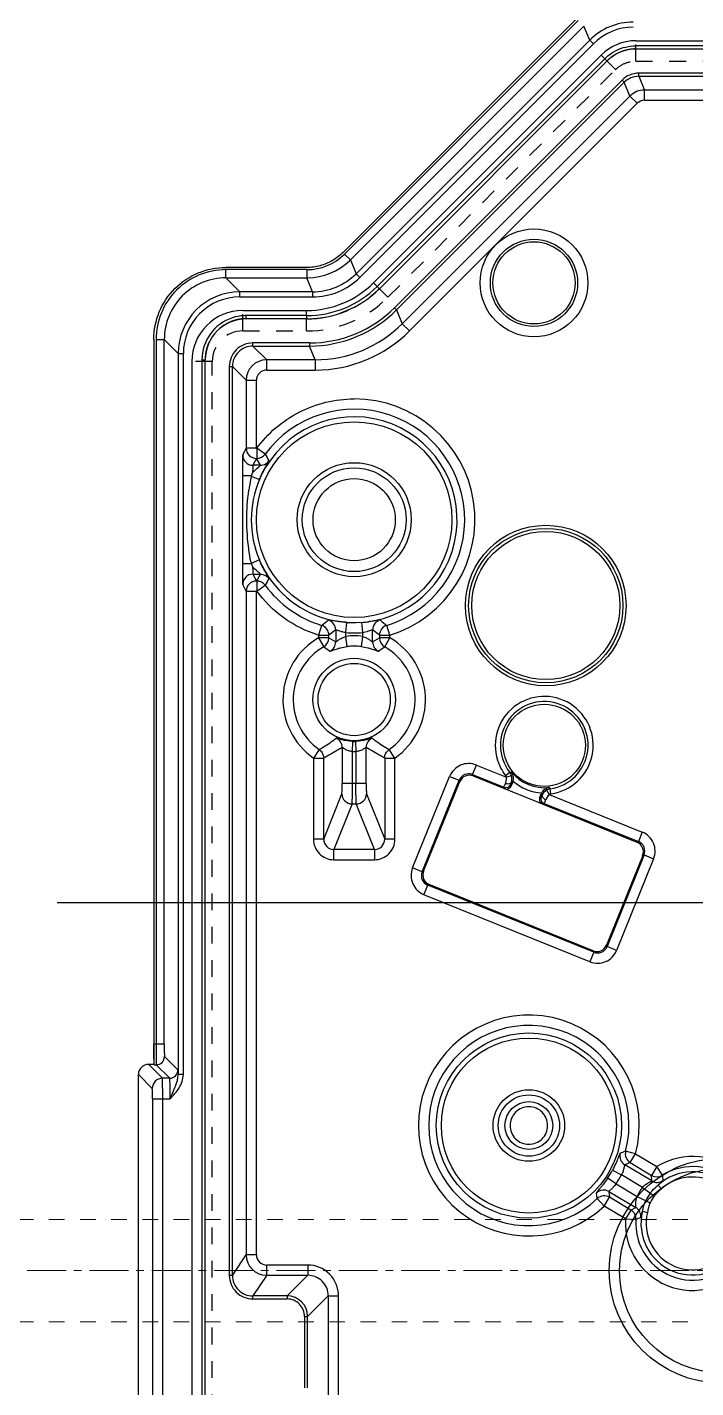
# Model space of a CAD drawing. Header units: millimetres. Extents: x -1265 to 1982, y -12197 to 1934.
# Drawn here: x -186.8 to -121.4, y -1053.9 to -920.8 of the extents above; entities that cross this region are included whole.
import ezdxf

# ---------------------------------------------------------------- set-up
doc = ezdxf.new("R2010")
doc.units = ezdxf.units.MM
doc.header["$LTSCALE"] = 16.335
doc.linetypes.add('CENTER', pattern=[0.6, 0.375, -0.075, 0.075, -0.075])
doc.linetypes.add('HIDDEN', pattern=[0.2, 0.1, -0.1])
doc.layers.get('0').update_dxf_attribs({"linetype": 'CONTINUOUS'})
doc.layers.add('cool', color=153, linetype='HIDDEN', lineweight=9)
doc.layers.add('DEFAULT_2', color=8, linetype='HIDDEN')

# ---------------------------------------------------------------- blocks, each defined once
blk = doc.blocks.new('06')
at = {"layer": 'cool', "ltscale": 0.932966}
for p, q in [((-3287.69, 1844.03), (-2736.35, 1844.03)), ((-3287.69, 1834.03), (-2736.35, 1834.03))]:
    blk.add_line(p, q, dxfattribs=at)
at = {"layer": 'cool', "color": 1, "linetype": 'CENTER', "ltscale": 0.621977}
blk.add_line((-3302.02, 1839.03), (-2722.02, 1839.03), dxfattribs=at)

msp = doc.modelspace()

# ---------------------------------------------------------------- linework, layer by layer
at = {"color": 7, "linetype": 'Continuous'}
for p, q in [((-132.449, -919.418), (-155.888, -942.856)), ((-155.74, -943.012), (-132.89, -920.162)), ((-155.171, -943.58), (-132.322, -920.731)), ((-131.757, -922.094), (-132.322, -920.731)), ((-131.757, -922.094), (-154.606, -944.944)), ((-131.757, -922.094), (-131.402, -922.45)), ((-131.402, -922.45), (-154.251, -945.299)), ((-127.238, -922.154), (51.227, -922.154)), ((51.227, -922.654), (-127.238, -922.654)), ((-108.291, -922.971), (-127.231, -922.971)), ((-130.647, -923.566), (-152.908, -945.827)), ((-152.554, -946.18), (-130.293, -923.919)), ((-130.074, -924.149), (-152.334, -946.409)), ((-130.293, -923.919), (-130.112, -924.101)), ((-150.857, -948.268), (-128.596, -926.007)), ((-128.596, -926.007), (-128.383, -926.22)), ((-126.962, -925.632), (-126.962, -925.33)), ((-117.323, -925.33), (-126.962, -925.33)), ((-126.962, -925.632), (-126.406, -926.974)), ((-126.962, -925.632), (-117.323, -925.632)), ((-150.644, -948.481), (-128.383, -926.22)), ((-127.827, -927.563), (-128.383, -926.22)), ((-126.406, -927.979), (-126.406, -926.974)), ((-114.092, -926.974), (-126.406, -926.974)), ((-127.827, -927.563), (-150.088, -949.824)), ((-127.116, -928.273), (-149.377, -950.534)), ((-127.827, -927.563), (-127.116, -928.273)), ((-126.406, -927.979), (-114.094, -927.979)), ((-155.171, -943.58), (-155.74, -943.012)), ((-159.44, -944.328), (-167.361, -944.328)), ((-167.346, -945.346), (-167.346, -944.542)), ((-159.434, -944.542), (-167.346, -944.542)), ((-159.434, -944.542), (-159.434, -945.346)), ((-155.171, -943.58), (-154.606, -944.944)), ((-167.346, -945.346), (-165.982, -946.71)), ((-167.346, -945.346), (-159.434, -945.346)), ((-158.87, -946.71), (-159.434, -945.346)), ((-154.251, -945.299), (-154.606, -944.944)), ((-165.982, -947.212), (-165.982, -946.71)), ((-158.87, -946.71), (-165.982, -946.71)), ((-165.982, -947.212), (-158.87, -947.212)), ((-158.87, -946.71), (-158.87, -947.212)), ((-152.341, -946.393), (-152.554, -946.18)), ((-165.686, -948.535), (-159.446, -948.535)), ((-150.644, -948.481), (-150.857, -948.268)), ((-150.644, -948.481), (-150.088, -949.824)), ((-159.446, -949.035), (-165.365, -949.035)), ((-159.44, -949.353), (-165.349, -949.353)), ((-159.446, -949.035), (-159.446, -949.292)), ((-149.377, -950.534), (-150.088, -949.824)), ((-174.394, -951.36), (-174.394, -1022.265)), ((-174.179, -951.375), (-173.375, -951.375)), ((-174.179, -951.376), (-174.179, -1020.29)), ((-173.375, -1020.29), (-173.375, -951.375)), ((-172.012, -952.739), (-173.375, -951.375)), ((-164.699, -952.013), (-164.699, -951.711)), ((-159.17, -951.711), (-164.699, -951.711)), ((-164.699, -952.013), (-163.356, -953.355)), ((-164.699, -952.013), (-159.17, -952.013)), ((-159.17, -951.711), (-159.17, -952.013)), ((-158.614, -953.355), (-159.17, -952.013)), ((-172.012, -952.739), (-172.012, -1023.265)), ((-172.012, -952.739), (-171.509, -952.739)), ((-171.509, -1023.265), (-171.509, -952.739)), ((-170.686, -953.535), (-170.686, -1242.399)), ((-169.686, -953.356), (-169.686, -1061.99)), ((-169.686, -953.356), (-169.385, -953.356)), ((-169.385, -1062.001), (-169.385, -953.364)), ((-167.01, -954.023), (-167.01, -1042.897)), ((-167.01, -954.023), (-166.708, -954.023)), ((-166.708, -1042.898), (-166.708, -954.023)), ((-165.366, -955.365), (-166.708, -954.023)), ((-163.356, -954.36), (-163.356, -953.355)), ((-158.614, -953.355), (-163.356, -953.355)), ((-158.614, -953.355), (-158.614, -954.36)), ((-165.366, -955.365), (-165.366, -961.997)), ((-165.366, -955.365), (-164.361, -955.365)), ((-164.361, -962.05), (-164.361, -955.365)), ((-163.356, -954.36), (-158.614, -954.36)), ((-165.702, -962.67), (-165.366, -961.997)), ((-164.361, -961.997), (-165.366, -961.997)), ((-164.312, -961.997), (-164.312, -963.002)), ((-163.503, -962.592), (-164.312, -961.997)), ((-164.337, -963.002), (-164.697, -963.674)), ((-163.966, -963.674), (-164.337, -963.002)), ((-165.736, -964.679), (-165.736, -973.317)), ((-165.736, -964.679), (-164.858, -964.679)), ((-163.966, -963.674), (-164.697, -963.674)), ((-164.867, -964.732), (-164.067, -965.071)), ((-164.858, -973.317), (-165.736, -973.317)), ((-164.067, -972.925), (-164.867, -973.264)), ((-165.366, -975.998), (-165.702, -975.325)), ((-164.697, -974.321), (-164.337, -974.994)), ((-164.697, -974.321), (-163.966, -974.321)), ((-164.337, -974.994), (-163.966, -974.321)), ((-164.312, -974.994), (-164.312, -975.998)), ((-165.366, -975.998), (-165.366, -1040.884)), ((-165.366, -975.998), (-164.361, -975.998)), ((-164.361, -1040.884), (-164.361, -975.945)), ((-164.312, -975.998), (-163.503, -975.403)), ((-157.983, -979.327), (-158.279, -980.286)), ((-155.598, -980.042), (-155.525, -979.039)), ((-154.068, -979.039), (-153.995, -980.042)), ((-151.313, -980.286), (-151.609, -979.327)), ((-158.279, -980.286), (-158.279, -980.548)), ((-158.279, -980.286), (-157.275, -980.286)), ((-158.279, -980.548), (-157.777, -981.418)), ((-157.275, -980.548), (-158.279, -980.548)), ((-156.602, -979.778), (-157.275, -980.286)), ((-157.275, -980.548), (-157.275, -980.286)), ((-157.275, -980.548), (-156.602, -980.95)), ((-156.602, -979.778), (-156.602, -980.95)), ((-155.598, -980.408), (-155.598, -980.042)), ((-155.469, -981.404), (-155.598, -980.408)), ((-153.995, -980.408), (-154.124, -981.404)), ((-153.995, -980.042), (-153.995, -980.408)), ((-152.99, -980.95), (-152.99, -979.778)), ((-152.318, -980.286), (-152.99, -979.778)), ((-152.99, -980.95), (-152.318, -980.548)), ((-152.318, -980.286), (-152.318, -980.548)), ((-152.318, -980.286), (-151.313, -980.286)), ((-151.313, -980.548), (-152.318, -980.548)), ((-151.815, -981.418), (-151.313, -980.548)), ((-151.313, -980.548), (-151.313, -980.286)), ((-155.971, -991.267), (-155.971, -994.793)), ((-154.967, -991.678), (-154.933, -990.674)), ((-154.659, -990.674), (-154.626, -991.678)), ((-153.622, -994.793), (-153.622, -991.267)), ((-158.207, -991.479), (-158.782, -992.303)), ((-158.782, -992.303), (-158.782, -1000.24)), ((-158.782, -992.303), (-157.777, -992.303)), ((-157.777, -1000.24), (-157.777, -992.302)), ((-154.967, -994.793), (-154.967, -991.678)), ((-154.626, -991.678), (-154.626, -994.793)), ((-151.815, -992.303), (-151.815, -1000.24)), ((-151.815, -992.303), (-150.811, -992.303)), ((-150.811, -992.303), (-151.385, -991.479)), ((-150.811, -1000.24), (-150.811, -992.303)), ((-143.221, -993.921), (-142.844, -992.99)), ((-143.221, -993.921), (-143.162, -994.059)), ((-143.221, -993.921), (-140.144, -995.164)), ((-142.844, -992.99), (-139.882, -994.187)), ((-139.574, -993.704), (-139.97, -994.014)), ((-139.524, -993.692), (-139.575, -993.704)), ((-153.622, -994.793), (-155.971, -994.793)), ((-149.078, -1003.057), (-145.459, -994.1)), ((-148.147, -1003.434), (-144.528, -994.476)), ((-148.009, -1003.375), (-144.469, -994.614)), ((-145.459, -994.1), (-144.528, -994.476)), ((-144.528, -994.476), (-144.469, -994.614)), ((-143.162, -994.059), (-127.133, -1000.535)), ((-139.399, -994.049), (-139.882, -994.187)), ((-139.292, -994.679), (-139.432, -995.025)), ((-139.429, -994.699), (-139.292, -994.679)), ((-135.672, -995.216), (-135.699, -995.173)), ((-135.616, -995.303), (-135.672, -995.216)), ((-135.547, -995.801), (-135.616, -995.303)), ((-157.777, -1000.24), (-156.003, -995.795)), ((-153.589, -995.795), (-151.815, -1000.24)), ((-136.636, -996.154), (-136.497, -995.809)), ((-136.497, -995.809), (-136.412, -995.919)), ((-135.982, -995.43), (-135.73, -995.864)), ((-135.73, -995.864), (-126.619, -999.545)), ((-154.999, -996.796), (-156.777, -1001.25)), ((-154.999, -996.796), (-154.594, -996.796)), ((-152.816, -1001.25), (-154.594, -996.796)), ((-136.22, -996.749), (-126.995, -1000.476)), ((-157.777, -1000.24), (-158.782, -1000.24)), ((-150.811, -1000.24), (-151.815, -1000.24)), ((-126.995, -1000.476), (-127.133, -1000.535)), ((-126.618, -999.545), (-126.995, -1000.476)), ((-156.777, -1002.251), (-156.777, -1001.25)), ((-152.816, -1001.25), (-156.777, -1001.25)), ((-152.816, -1001.25), (-152.816, -1002.251)), ((-126.578, -1001.843), (-130.118, -1010.603)), ((-126.44, -1001.784), (-130.059, -1010.742)), ((-126.44, -1001.784), (-126.578, -1001.843)), ((-126.44, -1001.784), (-125.508, -1002.16)), ((-156.777, -1002.251), (-152.816, -1002.251)), ((-148.147, -1003.434), (-149.078, -1003.057)), ((-125.508, -1002.16), (-129.127, -1011.118)), ((-148.147, -1003.434), (-148.009, -1003.375)), ((-147.968, -1005.672), (-147.592, -1004.741)), ((-131.743, -1012.228), (-147.968, -1005.672)), ((-147.592, -1004.741), (-147.454, -1004.682)), ((-131.366, -1011.297), (-147.592, -1004.741)), ((-131.425, -1011.158), (-147.454, -1004.682)), ((-131.366, -1011.297), (-131.425, -1011.158)), ((-130.059, -1010.742), (-130.118, -1010.603)), ((-129.128, -1011.118), (-130.059, -1010.742)), ((-131.366, -1011.297), (-131.743, -1012.228)), ((-173.375, -1020.29), (-174.394, -1020.29)), ((-173.354, -1021.496), (-172.037, -1022.813)), ((-174.896, -1022.265), (-173.545, -1023.617)), ((-174.394, -1022.265), (-174.896, -1022.265)), ((-174.394, -1022.265), (-174.342, -1022.3)), ((-174.342, -1022.3), (-174.158, -1022.3)), ((-172.841, -1023.617), (-174.158, -1022.3)), ((-175.901, -1077.54), (-175.901, -1023.27)), ((-174.55, -1024.621), (-175.901, -1023.27)), ((-172.841, -1023.617), (-173.545, -1023.617)), ((-171.509, -1023.265), (-172.012, -1023.265)), ((-174.533, -1025.626), (-174.533, -1075.184)), ((-174.533, -1025.626), (-172.793, -1025.626)), ((-173.528, -1075.184), (-173.528, -1025.626)), ((-127.274, -1031.013), (-128.245, -1030.756)), ((-127.789, -1031.875), (-127.274, -1031.013)), ((-127.274, -1031.013), (-125.185, -1032.262)), ((-127.789, -1031.875), (-128.326, -1032.089)), ((-125.688, -1033.666), (-128.326, -1032.089)), ((-127.789, -1031.875), (-125.7, -1033.124)), ((-125.185, -1032.262), (-125.7, -1033.124)), ((-124.651, -1033.113), (-125.185, -1032.262)), ((-129.17, -1033.95), (-130.005, -1033.392)), ((-129.53, -1032.598), (-128.643, -1033.069)), ((-126.596, -1034.294), (-128.643, -1033.069)), ((-125.688, -1033.666), (-125.7, -1033.124)), ((-131.019, -1035.396), (-131.11, -1034.845)), ((-129.884, -1034.693), (-129.818, -1035.267)), ((-129.884, -1034.693), (-127.246, -1036.271)), ((-129.17, -1033.95), (-127.122, -1035.174)), ((-127.122, -1035.174), (-125.845, -1035.797)), ((-126.596, -1034.294), (-125.442, -1035.124)), ((-124.739, -1034.444), (-125.075, -1034.071)), ((-131.019, -1035.396), (-130.333, -1036.129)), ((-130.333, -1036.129), (-129.818, -1035.267)), ((-128.243, -1037.379), (-130.333, -1036.129)), ((-127.729, -1036.517), (-129.818, -1035.267)), ((-127.729, -1036.517), (-128.244, -1037.379)), ((-127.729, -1036.517), (-127.246, -1036.271)), ((-128.244, -1037.379), (-127.242, -1037.446)), ((-126.599, -1036.619), (-126.111, -1036.739)), ((-166.708, -1042.898), (-165.366, -1040.884)), ((-164.361, -1040.884), (-165.366, -1040.884)), ((-166.708, -1042.898), (-167.01, -1042.898)), ((-163.356, -1042.893), (-164.699, -1044.908)), ((-163.356, -1042.893), (-163.356, -1041.889)), ((-159.344, -1041.889), (-163.356, -1041.889)), ((-163.356, -1042.893), (-159.344, -1042.893)), ((-161.358, -1044.908), (-159.344, -1042.893)), ((-159.344, -1041.889), (-159.344, -1042.893)), ((-164.699, -1045.209), (-164.699, -1044.908)), ((-161.358, -1044.908), (-164.699, -1044.908)), ((-164.699, -1045.209), (-161.358, -1045.209)), ((-161.358, -1044.908), (-161.358, -1045.209)), ((-157.334, -1044.903), (-159.349, -1046.917)), ((-157.334, -1044.903), (-157.334, -1055.908)), ((-157.334, -1044.903), (-156.33, -1044.903)), ((-156.33, -1055.908), (-156.33, -1044.903)), ((-159.65, -1046.917), (-159.65, -1053.894)), ((-159.65, -1046.917), (-159.349, -1046.917)), ((-159.349, -1053.894), (-159.349, -1046.917))]:
    msp.add_line(p, q, dxfattribs=at)
at = {"color": 2}
msp.add_line((-183.846, -1006.434), (256.154, -1006.434), dxfattribs=at)
at = {"color": 7, "linetype": 'Continuous'}
for centre, radius in [((-137.209, -945.835), 5.271), ((-137.209, -945.835), 4.267), ((-137.209, -945.835), 4.02), ((-154.796, -968.998), 9.565), ((-154.796, -968.998), 5.579), ((-154.796, -968.998), 5.077), ((-154.796, -968.998), 4.02), ((-136.053, -977.392), 7.85), ((-136.053, -977.392), 7.548), ((-136.053, -977.392), 7.246), ((-154.796, -986.585), 4.037), ((-154.796, -986.585), 3.535), ((-136.204, -991.06), 4.02), ((-137.711, -1028.245), 9.062), ((-137.711, -1028.245), 8.56), ((-137.711, -1028.245), 3.5), ((-137.711, -1028.245), 2.998), ((-137.711, -1028.245), 2.337)]:
    msp.add_circle(centre, radius, dxfattribs=at)
at = {"color": 4}
for radius in [11, 10]:
    msp.add_circle((-118.846, -1042.434), radius, dxfattribs=at)
at = {"color": 7, "linetype": 'Continuous'}
for centre, radius, start, end in [((-127.494, -926.357), 6.028, 89.99716, 135.00284), ((-127.494, -926.357), 5.527, 89.99965, 135.00035), ((-127.238, -926.975), 4.821, 90.00051, 134.9995), ((-127.194, -927.081), 4.432, 105.19363, 119.80637), ((-127.238, -926.943), 4.789, 90.00036, 91.20611), ((-127.261, -926.952), 4.789, 133.75553, 134.99962), ((-126.962, -927.641), 2.311, 89.99749, 135.00251), ((-126.406, -928.984), 2.01, 90.0004, 134.9996), ((-159.434, -939.317), 5.225, 269.99965, 315.00035), ((-167.346, -951.375), 6.833, 89.99815, 180.00185), ((-159.439, -939.305), 6.042, 271.03031, 313.75489), ((-159.393, -939.359), 5.97, 313.78085, 314.99863), ((-159.446, -939.288), 9.247, 269.99996, 315.00004), ((-159.434, -939.379), 5.967, 270.00072, 271.00182), ((-158.869, -940.681), 6.531, 269.9975, 315.0025), ((-165.982, -952.739), 6.029, 90.00197, 179.99803), ((-165.983, -952.738), 5.526, 89.99488, 180.00512), ((-159.446, -939.288), 9.747, 269.99965, 315.00035), ((-165.686, -953.535), 5, 90, 180), ((-159.17, -939.955), 11.757, 269.99966, 315.00034), ((-159.17, -939.956), 12.056, 269.9967, 315.0033), ((-165.365, -953.356), 4.321, 108.05629, 180.00273), ((-165.36, -953.389), 4.354, 93.19794, 107.99429), ((-165.365, -953.318), 4.283, 90.00397, 93.17947), ((-158.614, -941.298), 12.058, 269.99905, 315.00095), ((-158.607, -941.315), 13.044, 269.96778, 315.03222), ((-164.699, -954.022), 2.311, 89.99614, 180.00386), ((-164.699, -954.022), 2.009, 89.99269, 180.00731), ((-163.356, -955.365), 2.01, 90.00872, 179.99128), ((-163.356, -955.365), 1.005, 89.99638, 180.00362), ((-154.796, -968.998), 11.814, 287.1473, 90.08469), ((-154.796, -968.998), 10.809, 287.1473, 143.65987), ((-154.797, -968.996), 10.065, 265.84933, 149.83432), ((-164.361, -961.997), 1.005, 180.03746, 269.98873), ((-164.697, -962.669), 1.005, 180.0552, 269.97098), ((-164.314, -961.996), 1.006, 270.07502, 323.71912), ((-59.478, -964.663), 106.258, 179.60251, 180.00853), ((-148.152, -968.198), 17.072, 168.10535, 168.59932), ((-154.579, -969.118), 10.315, 151.8694, 157.19837), ((-154.626, -969.093), 10.261, 149.8417, 151.86865), ((-144.634, -968.85), 20.651, 169.19762, 172.4079), ((-147.586, -968.312), 17.65, 168.59956, 169.11909), ((-154.796, -968.998), 10.068, 157.04304, 202.95696), ((-55.571, -973.319), 110.165, 179.99866, 180.39003), ((-147.728, -969.712), 17.505, 191.05184, 191.39946), ((-148.203, -969.808), 17.02, 191.39882, 191.89552), ((-154.848, -969.019), 10.011, 202.95763, 204.50562), ((-154.788, -968.992), 10.077, 204.50751, 208.15135), ((-154.761, -968.977), 10.108, 208.14997, 210.18832), ((-164.697, -975.326), 1.005, 90.02902, 179.9448), ((-164.361, -975.999), 1.005, 90.01127, 179.96254), ((-164.314, -975.999), 1.006, 36.28073, 89.92468), ((-109.791, -1005.173), 61.41, 150.30935, 151.00316), ((-154.798, -969), 10.064, 210.18703, 260.57372), ((-154.796, -968.998), 10.809, 216.34013, 252.8527), ((-158.28, -980.288), 1.006, 0.12253, 72.90027), ((-157.608, -979.779), 1.006, 0.06103, 75.32855), ((-154.751, -968.732), 10.335, 260.55527, 266.0063), ((-155.041, -965.776), 13.299, 274.19972, 277.04044), ((-151.985, -979.779), 1.006, 104.60178, 179.93871), ((-151.312, -980.288), 1.006, 107.09952, 179.87642), ((-98.953, -914.952), 83.167, 230.15566, 230.71881), ((-154.796, -986.585), 6.97, 119.98167, 235.12285), ((-158.28, -980.546), 1.006, 299.97191, 359.87212), ((-154.796, -968.998), 11.073, 265.84933, 274.15067), ((-154.796, -986.585), 6.229, 82.60785, 97.39215), ((-154.447, -976.945), 3.13, 278.30223, 281.0028), ((-151.312, -980.546), 1.006, 180.12782, 240.0281), ((-154.796, -986.585), 6.97, 304.87715, 60.01833), ((-154.796, -986.585), 5.966, 119.98167, 235.11521), ((50.977, -682.311), 364.75, 235.08769, 235.20627), ((-157.608, -980.949), 1.006, 296.55186, 359.95301), ((-154.796, -986.585), 5.225, 82.60785, 97.39215), ((-151.985, -980.949), 1.006, 180.04699, 243.44814), ((-361.174, -681.455), 365.799, 304.79499, 304.91323), ((-154.796, -986.585), 5.966, 304.88512, 60.01833), ((-136.204, -991.06), 4.786, 277.89029, 197.7138), ((-136.204, -991.06), 4.284, 277.89029, 218.10971), ((-156.977, -991.267), 1.006, 0.01475, 64.98039), ((-154.796, -986.585), 4.091, 268.08383, 271.91617), ((-152.616, -991.267), 1.006, 115.01135, 179.9514), ((-154.796, -986.585), 5.096, 268.08383, 271.91617), ((-143.597, -994.852), 2.008, 67.98462, 158.01538), ((-143.598, -994.849), 1.002, 67.88699, 158.11301), ((-143.312, -977.528), 16.602, 283.1888, 283.54525), ((-136.204, -991.06), 4.143, 219.00976, 276.99024), ((-139.956, -994.697), 0.503, 248.08419, 337.91581), ((-139.897, -994.837), 0.502, 247.96301, 338.03699), ((-140.386, -994.328), 1.026, 338.79119, 15.81292), ((-140.224, -994.303), 1.005, 337.98715, 344.90178), ((-136.204, -991.06), 4.646, 228.96982, 267.03021), ((-136.171, -996.343), 0.502, 157.96301, 248.03699), ((-135.564, -996.185), 1.006, 151.09767, 158.01086), ((-135.466, -996.316), 1.025, 145.27107, 157.21163), ((-134.216, -997.167), 2.001, 151.64905, 157.17922), ((-127.368, -1001.407), 1.002, 337.88699, 68.11301), ((-127.37, -1001.408), 2.008, 337.98462, 68.01538), ((-147.216, -1003.81), 2.008, 157.98462, 248.01538), ((-147.219, -1003.811), 1.002, 157.88699, 248.11301), ((-130.99, -1010.366), 2.008, 247.98462, 338.01538), ((-130.989, -1010.368), 1.002, 247.88699, 338.11301), ((-137.711, -1028.245), 10.798, 345.14611, 313.10034), ((-137.711, -1028.245), 9.794, 345.14611, 313.10034), ((-174.158, -1021.496), 0.804, 270.02106, 359.97894), ((-172.842, -1022.812), 0.804, 270.02106, 359.97894), ((-173.545, -1024.622), 1.005, 90.02106, 179.97894), ((-127.809, -1031.226), 1.006, 163.26565, 239.06142), ((-187.121, -859.339), 181.246, 288.7796, 288.95602), ((-127.272, -1031.013), 1.006, 165.18124, 239.0363), ((-121.702, -1037.818), 6.557, 176.16573, 122.08711), ((-121.702, -1037.818), 5.553, 176.15934, 122.08711), ((-137.711, -1028.245), 9.267, 326.26022, 331.98623), ((-137.711, -1028.245), 10.272, 326.26022, 331.98623), ((-121.702, -1037.818), 5.042, 166.24832, 131.99813), ((-121.702, -1037.818), 4.54, 166.24832, 131.99813), ((-125.186, -1032.261), 1.006, 239.20858, 302.07066), ((-125.173, -1032.802), 1.006, 239.17243, 304.64752), ((-130.399, -1035.557), 1.006, 59.1849, 134.94453), ((-130.332, -1036.131), 1.006, 59.20843, 133.06482), ((-121.702, -1037.818), 6.031, 144.24291, 154.00354), ((-121.702, -1037.818), 5.083, 144.24292, 154.00355), ((-121.702, -1037.818), 4.609, 144.2429, 154.00355), ((-128.246, -1037.379), 1.006, 356.17529, 59.03658), ((-127.763, -1037.133), 1.006, 353.59893, 59.07402), ((-163.356, -1040.883), 2.01, 180.01308, 269.98692), ((-163.356, -1040.884), 1.005, 179.98912, 269.99997), ((-164.699, -1042.898), 2.311, 179.98327, 269.99712), ((-164.699, -1042.898), 2.009, 179.98194, 270.00388), ((-159.343, -1044.902), 3.014, 359.98948, 90.01052), ((-159.342, -1044.901), 2.008, 359.96413, 90.03587), ((-161.358, -1046.917), 2.009, 0.00039, 89.99961), ((-161.358, -1046.917), 1.708, 359.98821, 90.01179)]:
    msp.add_arc(centre, radius, start, end, dxfattribs=at)
for centre, major_axis, ratio, start_param, end_param in [((-127.231, -926.992), (-1.539, 3.715), 0.9998216, 5.8905493, 6.6758213), ((-159.441, -939.301), (-3.847, 9.287), 0.9998216, -3.5342286, -2.7489567), ((-165.348, -953.373), (-2.843, 2.843), 0.9996955, 5.497923, 7.0684476), ((-143.537, -994.992), (-0.393, 0.926), 0.9987828, -0.7847892, 0.7847892), ((-127.511, -1001.467), (0.926, 0.393), 0.9987828, -0.7847892, 0.7847892), ((-147.076, -1003.75), (0.926, 0.393), 0.9987828, 2.3568035, 3.9263818), ((-131.05, -1010.225), (-0.393, 0.926), 0.9987828, -3.9263818, -2.3568035), ((-174.896, -1023.27), (0.711, -0.711), 0.9996955, 2.3563468, 3.9268385)]:
    msp.add_ellipse(centre, major_axis=major_axis, ratio=ratio, start_param=start_param, end_param=end_param, dxfattribs=at)
for points in [[(-130.293, -923.92), (-130.027, -923.654), (-129.723, -923.423), (-129.397, -923.236)], [(-128.355, -922.804), (-127.993, -922.706), (-127.614, -922.654), (-127.238, -922.654)], [(-126.406, -927.979), (-126.662, -927.979), (-126.935, -928.092), (-127.116, -928.273)], [(-155.888, -942.856), (-156.198, -943.164), (-156.55, -943.435), (-156.928, -943.655)], [(-163.503, -962.591), (-163.383, -962.808), (-163.261, -963.024), (-163.139, -963.24)], [(-165.3, -969.019), (-165.301, -968.051), (-165.233, -967.081), (-165.104, -966.122)], [(-165.101, -971.891), (-165.23, -970.94), (-165.299, -969.979), (-165.3, -969.019)], [(-164.908, -973.068), (-164.985, -972.678), (-165.048, -972.285), (-165.101, -971.891)], [(-164.772, -973.511), (-164.758, -973.543), (-164.744, -973.575), (-164.73, -973.607)], [(-157.985, -979.327), (-157.773, -979.154), (-157.564, -978.98), (-157.353, -978.807)], [(-139.986, -993.99), (-140.328, -993.553), (-140.594, -993.045), (-140.763, -992.516)], [(-139.399, -994.049), (-139.434, -993.925), (-139.495, -993.805), (-139.575, -993.704)], [(-139.882, -994.187), (-139.902, -994.116), (-139.939, -994.048), (-139.988, -993.992)], [(-139.902, -994.404), (-139.89, -994.332), (-139.883, -994.259), (-139.882, -994.187)], [(-135.616, -995.303), (-135.744, -995.321), (-135.87, -995.365), (-135.982, -995.43)], [(-135.982, -995.43), (-136.11, -995.504), (-136.225, -995.61), (-136.309, -995.732)], [(-135.73, -995.864), (-135.828, -995.968), (-135.909, -996.09), (-135.977, -996.216)], [(-135.547, -995.801), (-135.611, -995.81), (-135.674, -995.831), (-135.73, -995.864)], [(-124.652, -1033.113), (-124.635, -1033.285), (-124.618, -1033.457), (-124.601, -1033.63)], [(-126.763, -1037.246), (-126.923, -1037.312), (-127.083, -1037.379), (-127.242, -1037.446)]]:
    msp.add_open_spline(points, degree=3, dxfattribs=at)
for points, knots in [([(-126.962, -925.632), (-127.223, -925.632), (-127.75, -925.739), (-128.198, -926.036), (-128.383, -926.22)], [0, 0, 0, 0, 0.4999997, 1, 1, 1, 1]), ([(-174.394, -951.36), (-174.387, -950.445), (-174.033, -948.595), (-172.461, -946.26), (-170.126, -944.689), (-168.276, -944.334), (-167.361, -944.328)], [0, 0, 0, 0, 0.2500136, 0.5, 0.7499864, 1, 1, 1, 1]), ([(-156.928, -943.655), (-157.306, -943.874), (-158.125, -944.213), (-159.003, -944.326), (-159.44, -944.328)], [0, 0, 0, 0, 0.4999999, 1, 1, 1, 1]), ([(-167.346, -945.346), (-168.13, -945.346), (-169.711, -945.672), (-171.724, -946.997), (-173.049, -949.01), (-173.375, -950.591), (-173.375, -951.375)], [0, 0, 0, 0, 0.2501771, 0.5, 0.7498225, 1, 1, 1, 1]), ([(-158.87, -946.71), (-158.086, -946.71), (-156.506, -946.387), (-155.161, -945.498), (-154.606, -944.944)], [0, 0, 0, 0, 0.4999999, 1, 1, 1, 1]), ([(-164.361, -962.05), (-163.273, -960.57), (-160.376, -958.074), (-156.65, -957.187), (-154.814, -957.184)], [0, 0, 0, 0, 0.5000609, 1, 1, 1, 1]), ([(-165.702, -962.67), (-165.707, -962.679), (-165.707, -962.715), (-165.714, -962.785), (-165.717, -962.896), (-165.724, -963.114), (-165.729, -963.462), (-165.732, -963.76), (-165.734, -963.926)], [0, 0, 0, 0, 0.0249156, 0.0821386, 0.1707148, 0.2889434, 0.6033489, 1, 1, 1, 1]), ([(-163.966, -963.674), (-163.89, -963.674), (-163.575, -963.631), (-163.277, -963.439), (-163.139, -963.24)], [0, 0, 0, 0, 0.2381145, 1, 1, 1, 1]), ([(-163.754, -964.39), (-163.679, -964.237), (-163.566, -964.022), (-163.417, -963.753), (-163.322, -963.587), (-163.246, -963.453), (-163.184, -963.349), (-163.159, -963.286), (-163.134, -963.249), (-163.139, -963.24)], [0, 0, 0, 0, 0.3906069, 0.5600882, 0.7070742, 0.8277988, 0.9185641, 0.9765356, 1, 1, 1, 1]), ([(-164.73, -964.388), (-164.755, -964.444), (-164.798, -964.559), (-164.858, -964.669), (-164.871, -964.73)], [0, 0, 0, 0, 0.4951748, 1, 1, 1, 1]), ([(-164.73, -964.388), (-164.665, -964.321), (-164.444, -964.102), (-164.209, -963.899), (-164.046, -963.755)], [0, 0, 0, 0, 0.3013524, 1, 1, 1, 1]), ([(-164.711, -963.778), (-164.714, -963.815), (-164.724, -964.018), (-164.728, -964.222), (-164.73, -964.388)], [0, 0, 0, 0, 0.1803995, 1, 1, 1, 1]), ([(-164.697, -963.674), (-164.705, -963.682), (-164.703, -963.722), (-164.71, -963.754), (-164.711, -963.778)], [0, 0, 0, 0, 0.2984281, 1, 1, 1, 1]), ([(-164.088, -965.121), (-164.061, -965.058), (-163.956, -964.812), (-163.843, -964.569), (-163.754, -964.39)], [0, 0, 0, 0, 0.2554869, 1, 1, 1, 1]), ([(-164.046, -963.755), (-164.025, -963.737), (-163.995, -963.711), (-163.973, -963.688), (-163.964, -963.676), (-163.966, -963.674)], [0, 0, 0, 0, 0.732972, 0.927408, 1, 1, 1, 1]), ([(-164.871, -973.265), (-164.862, -973.309), (-164.822, -973.389), (-164.789, -973.47), (-164.772, -973.511)], [0, 0, 0, 0, 0.5019909, 1, 1, 1, 1]), ([(-164.73, -973.607), (-164.729, -973.67), (-164.726, -973.874), (-164.721, -974.078), (-164.711, -974.217)], [0, 0, 0, 0, 0.3111131, 1, 1, 1, 1]), ([(-163.982, -974.298), (-164.016, -974.265), (-164.113, -974.182), (-164.369, -973.959), (-164.583, -973.76), (-164.73, -973.607)], [0, 0, 0, 0, 0.1410656, 0.3744304, 1, 1, 1, 1]), ([(-163.139, -974.755), (-163.137, -974.751), (-163.145, -974.732), (-163.157, -974.702), (-163.184, -974.653), (-163.236, -974.558), (-163.325, -974.403), (-163.452, -974.181), (-163.598, -973.913), (-163.814, -973.494), (-163.969, -973.158), (-164.068, -972.925)], [0, 0, 0, 0, 0.0074865, 0.0245972, 0.0512611, 0.0871405, 0.1844029, 0.310848, 0.4608926, 0.6297064, 1, 1, 1, 1]), ([(-165.734, -974.069), (-165.732, -974.236), (-165.729, -974.533), (-165.724, -974.881), (-165.717, -975.099), (-165.714, -975.21), (-165.707, -975.28), (-165.707, -975.316), (-165.702, -975.325)], [0, 0, 0, 0, 0.3966399, 0.7110499, 0.8292821, 0.9178612, 0.9750851, 1, 1, 1, 1]), ([(-164.711, -974.217), (-164.71, -974.242), (-164.703, -974.274), (-164.705, -974.314), (-164.697, -974.321)], [0, 0, 0, 0, 0.701576, 1, 1, 1, 1]), ([(-163.966, -974.321), (-163.89, -974.321), (-163.574, -974.365), (-163.276, -974.557), (-163.138, -974.756)], [0, 0, 0, 0, 0.2381258, 1, 1, 1, 1]), ([(-158.279, -980.286), (-159.485, -979.914), (-161.791, -978.773), (-163.614, -976.961), (-164.361, -975.945)], [0, 0, 0, 0, 0.4999498, 1, 1, 1, 1]), ([(-155.47, -979.043), (-155.713, -979.026), (-156.064, -978.993), (-156.508, -978.932), (-156.785, -978.888), (-157.012, -978.85), (-157.179, -978.822), (-157.284, -978.805), (-157.333, -978.803), (-157.349, -978.803), (-157.353, -978.806)], [0, 0, 0, 0, 0.3842639, 0.556795, 0.706788, 0.8285058, 0.9190511, 0.9763952, 0.9923523, 1, 1, 1, 1]), ([(-152.239, -978.806), (-152.246, -978.8), (-152.282, -978.806), (-152.342, -978.809), (-152.444, -978.827), (-152.577, -978.849), (-152.745, -978.878), (-153.026, -978.923), (-153.252, -978.956), (-153.411, -978.976)], [0, 0, 0, 0, 0.0234542, 0.0778117, 0.163168, 0.2786469, 0.4224632, 0.5926763, 1, 1, 1, 1]), ([(-156.52, -979.795), (-156.539, -979.789), (-156.561, -979.784), (-156.598, -979.772), (-156.602, -979.778)], [0, 0, 0, 0, 0.7142454, 1, 1, 1, 1]), ([(-156.602, -980.95), (-156.596, -980.957), (-156.559, -980.92), (-156.51, -980.893), (-156.416, -980.816), (-156.298, -980.736), (-156.15, -980.643), (-155.921, -980.518), (-155.731, -980.442), (-155.598, -980.408)], [0, 0, 0, 0, 0.0236419, 0.0881329, 0.1880824, 0.3175824, 0.470634, 0.6399981, 1, 1, 1, 1]), ([(-156.304, -979.868), (-156.326, -979.861), (-156.398, -979.837), (-156.47, -979.812), (-156.52, -979.795)], [0, 0, 0, 0, 0.3025814, 1, 1, 1, 1]), ([(-155.98, -979.963), (-156.009, -979.956), (-156.118, -979.927), (-156.226, -979.894), (-156.304, -979.868)], [0, 0, 0, 0, 0.2721545, 1, 1, 1, 1]), ([(-155.598, -980.042), (-155.695, -980.028), (-155.823, -980.002), (-155.949, -979.971), (-155.98, -979.963)], [0, 0, 0, 0, 0.7573451, 1, 1, 1, 1]), ([(-153.995, -980.408), (-153.861, -980.442), (-153.671, -980.518), (-153.442, -980.643), (-153.295, -980.736), (-153.177, -980.816), (-153.082, -980.893), (-153.034, -980.92), (-152.996, -980.957), (-152.99, -980.95)], [0, 0, 0, 0, 0.3600019, 0.529366, 0.6824176, 0.8119176, 0.9118671, 0.9763581, 1, 1, 1, 1]), ([(-153.489, -979.93), (-153.517, -979.938), (-153.636, -979.971), (-153.757, -979.999), (-153.849, -980.017)], [0, 0, 0, 0, 0.2375555, 1, 1, 1, 1]), ([(-152.99, -979.778), (-152.993, -979.775), (-153.01, -979.777), (-153.035, -979.783), (-153.08, -979.797), (-153.164, -979.826), (-153.302, -979.873), (-153.421, -979.91), (-153.489, -979.93)], [0, 0, 0, 0, 0.0242044, 0.0792987, 0.1656659, 0.2816327, 0.5946332, 1, 1, 1, 1]), ([(-157.158, -981.849), (-157.148, -981.856), (-157.097, -981.832), (-157.012, -981.811), (-156.865, -981.752), (-156.671, -981.685), (-156.427, -981.606), (-156.025, -981.496), (-155.698, -981.433), (-155.469, -981.404)], [0, 0, 0, 0, 0.0222001, 0.0777025, 0.1658645, 0.28469, 0.4317927, 0.603915, 1, 1, 1, 1]), ([(-154.124, -981.404), (-153.895, -981.433), (-153.568, -981.495), (-153.165, -981.606), (-152.922, -981.684), (-152.727, -981.754), (-152.584, -981.806), (-152.495, -981.839), (-152.452, -981.848), (-152.438, -981.851), (-152.434, -981.849)], [0, 0, 0, 0, 0.3959306, 0.5679538, 0.7149827, 0.8338184, 0.9220078, 0.9775706, 0.9928468, 1, 1, 1, 1]), ([(-158.207, -991.479), (-158.066, -991.394), (-157.498, -991.044), (-156.948, -990.664), (-156.551, -990.356)], [0, 0, 0, 0, 0.2477713, 1, 1, 1, 1]), ([(-155.971, -991.267), (-156.121, -991.361), (-156.711, -991.726), (-157.318, -992.065), (-157.777, -992.302)], [0, 0, 0, 0, 0.254742, 1, 1, 1, 1]), ([(-154.933, -990.674), (-155.157, -990.667), (-155.475, -990.633), (-155.866, -990.55), (-156.098, -990.488), (-156.28, -990.434), (-156.416, -990.385), (-156.495, -990.368), (-156.542, -990.349), (-156.551, -990.356)], [0, 0, 0, 0, 0.4054009, 0.5783903, 0.7239159, 0.8399189, 0.9251807, 0.9785708, 1, 1, 1, 1]), ([(-154.967, -991.678), (-155.099, -991.669), (-155.293, -991.623), (-155.524, -991.528), (-155.672, -991.452), (-155.789, -991.383), (-155.882, -991.317), (-155.929, -991.292), (-155.966, -991.26), (-155.971, -991.266)], [0, 0, 0, 0, 0.3637512, 0.5334534, 0.6861579, 0.814516, 0.9131016, 0.9765746, 1, 1, 1, 1]), ([(-153.041, -990.356), (-153.051, -990.349), (-153.097, -990.368), (-153.176, -990.385), (-153.313, -990.434), (-153.494, -990.488), (-153.727, -990.55), (-154.117, -990.633), (-154.436, -990.667), (-154.659, -990.674)], [0, 0, 0, 0, 0.0214625, 0.0748701, 0.1601196, 0.2761184, 0.4216373, 0.5946195, 1, 1, 1, 1]), ([(-153.622, -991.266), (-153.627, -991.26), (-153.663, -991.292), (-153.711, -991.317), (-153.803, -991.383), (-153.921, -991.452), (-154.068, -991.528), (-154.3, -991.623), (-154.493, -991.669), (-154.626, -991.678)], [0, 0, 0, 0, 0.023425, 0.0868977, 0.1854834, 0.3138421, 0.466548, 0.6362513, 1, 1, 1, 1]), ([(-151.815, -992.303), (-151.967, -992.224), (-152.58, -991.899), (-153.178, -991.546), (-153.622, -991.267)], [0, 0, 0, 0, 0.2454679, 1, 1, 1, 1]), ([(-153.041, -990.356), (-152.908, -990.459), (-152.373, -990.859), (-151.812, -991.222), (-151.385, -991.479)], [0, 0, 0, 0, 0.2525533, 1, 1, 1, 1]), ([(-158.207, -991.479), (-158.144, -991.524), (-157.912, -991.74), (-157.778, -992.065), (-157.777, -992.303)], [0, 0, 0, 0, 0.2460743, 1, 1, 1, 1]), ([(-151.815, -992.303), (-151.815, -992.223), (-151.77, -991.909), (-151.579, -991.614), (-151.385, -991.479)], [0, 0, 0, 0, 0.2530735, 1, 1, 1, 1]), ([(-139.253, -994.564), (-139.21, -994.403), (-139.2, -994.076), (-139.336, -993.783), (-139.423, -993.668)], [0, 0, 0, 0, 0.5367425, 1, 1, 1, 1]), ([(-156.003, -995.795), (-155.991, -995.763), (-155.992, -995.652), (-155.976, -995.442), (-155.974, -995.141), (-155.971, -994.915), (-155.971, -994.793)], [0, 0, 0, 0, 0.1012045, 0.322435, 0.6366454, 1, 1, 1, 1]), ([(-154.999, -996.796), (-154.994, -996.774), (-154.991, -996.707), (-154.981, -996.493), (-154.975, -996.09), (-154.968, -995.489), (-154.967, -995.036), (-154.967, -994.793)], [0, 0, 0, 0, 0.0334304, 0.0998816, 0.3219879, 0.6362626, 1, 1, 1, 1]), ([(-154.594, -996.796), (-154.598, -996.774), (-154.601, -996.707), (-154.612, -996.493), (-154.618, -996.09), (-154.625, -995.489), (-154.626, -995.036), (-154.626, -994.793)], [0, 0, 0, 0, 0.0334302, 0.0998814, 0.3219876, 0.6362626, 1, 1, 1, 1]), ([(-153.622, -994.793), (-153.622, -994.915), (-153.619, -995.141), (-153.617, -995.442), (-153.6, -995.652), (-153.602, -995.763), (-153.589, -995.795)], [0, 0, 0, 0, 0.3633548, 0.6775651, 0.8987957, 1, 1, 1, 1]), ([(-140.144, -995.164), (-140.145, -995.153), (-140.128, -995.118), (-140.107, -995.045), (-140.062, -994.932), (-140.029, -994.845), (-140.01, -994.795)], [0, 0, 0, 0, 0.0819243, 0.2830137, 0.5942739, 1, 1, 1, 1]), ([(-140.01, -994.795), (-139.998, -994.765), (-139.952, -994.638), (-139.919, -994.506), (-139.902, -994.404)], [0, 0, 0, 0, 0.2373507, 1, 1, 1, 1]), ([(-139.429, -994.699), (-139.466, -994.779), (-139.625, -994.856), (-139.831, -994.846), (-139.952, -994.817), (-140.01, -994.795)], [0, 0, 0, 0, 0.4164472, 0.7041756, 1, 1, 1, 1]), ([(-139.429, -994.699), (-139.436, -994.717), (-139.455, -994.769), (-139.474, -994.823), (-139.485, -994.859)], [0, 0, 0, 0, 0.3240453, 1, 1, 1, 1]), ([(-135.699, -995.173), (-135.842, -995.194), (-136.144, -995.311), (-136.363, -995.553), (-136.444, -995.699)], [0, 0, 0, 0, 0.463369, 1, 1, 1, 1]), ([(-156.003, -995.795), (-156.002, -996.05), (-155.786, -996.581), (-155.255, -996.795), (-154.999, -996.796)], [0, 0, 0, 0, 0.4994358, 1, 1, 1, 1]), ([(-154.594, -996.796), (-154.338, -996.795), (-153.806, -996.581), (-153.59, -996.05), (-153.589, -995.795)], [0, 0, 0, 0, 0.5005642, 1, 1, 1, 1]), ([(-136.497, -996.095), (-136.529, -996.173), (-136.55, -996.349), (-136.485, -996.517), (-136.431, -996.586)], [0, 0, 0, 0, 0.4880504, 1, 1, 1, 1]), ([(-136.497, -996.095), (-136.492, -996.093), (-136.485, -996.073), (-136.466, -996.041), (-136.441, -995.985), (-136.422, -995.943), (-136.412, -995.919)], [0, 0, 0, 0, 0.0853185, 0.2880359, 0.5969403, 1, 1, 1, 1]), ([(-136.412, -995.919), (-136.441, -996.002), (-136.378, -996.169), (-136.222, -996.305), (-136.117, -996.367), (-136.061, -996.391)], [0, 0, 0, 0, 0.4222455, 0.7087733, 1, 1, 1, 1]), ([(-136.431, -996.586), (-136.417, -996.604), (-136.357, -996.671), (-136.281, -996.724), (-136.22, -996.749)], [0, 0, 0, 0, 0.2616141, 1, 1, 1, 1]), ([(-136.061, -996.391), (-136.075, -996.424), (-136.119, -996.528), (-136.163, -996.632), (-136.195, -996.702)], [0, 0, 0, 0, 0.32398, 1, 1, 1, 1]), ([(-136.195, -996.702), (-136.198, -996.708), (-136.207, -996.724), (-136.212, -996.742), (-136.22, -996.749)], [0, 0, 0, 0, 0.3977505, 1, 1, 1, 1]), ([(-158.782, -1000.24), (-158.782, -1000.501), (-158.678, -1001.029), (-158.233, -1001.698), (-157.566, -1002.147), (-157.038, -1002.251), (-156.777, -1002.251)], [0, 0, 0, 0, 0.2500137, 0.5000159, 0.750005, 1, 1, 1, 1]), ([(-157.777, -1000.24), (-157.778, -1000.497), (-157.569, -1001.034), (-157.033, -1001.251), (-156.777, -1001.25)], [0, 0, 0, 0, 0.5010537, 1, 1, 1, 1]), ([(-152.816, -1002.251), (-152.555, -1002.251), (-152.026, -1002.147), (-151.36, -1001.698), (-150.914, -1001.029), (-150.811, -1000.501), (-150.811, -1000.24)], [0, 0, 0, 0, 0.2499998, 0.4999881, 0.7499863, 1, 1, 1, 1]), ([(-152.816, -1001.25), (-152.56, -1001.251), (-152.024, -1001.034), (-151.814, -1000.497), (-151.815, -1000.24)], [0, 0, 0, 0, 0.4989462, 1, 1, 1, 1]), ([(-174.342, -1022.3), (-174.346, -1022.297), (-174.348, -1022.279), (-174.354, -1022.25), (-174.358, -1022.199), (-174.365, -1022.097), (-174.372, -1021.928), (-174.38, -1021.682), (-174.386, -1021.382), (-174.392, -1020.913), (-174.394, -1020.544), (-174.394, -1020.29)], [0, 0, 0, 0, 0.0068953, 0.0228515, 0.0478793, 0.0818253, 0.1753192, 0.2996047, 0.4501936, 0.6215925, 1, 1, 1, 1]), ([(-174.179, -1020.29), (-174.179, -1020.544), (-174.178, -1020.912), (-174.176, -1021.382), (-174.173, -1021.681), (-174.171, -1021.928), (-174.166, -1022.097), (-174.166, -1022.199), (-174.16, -1022.252), (-174.166, -1022.287), (-174.158, -1022.3)], [0, 0, 0, 0, 0.3786555, 0.5501941, 0.7009229, 0.8253007, 0.9188241, 0.9527467, 0.977706, 1, 1, 1, 1]), ([(-173.375, -1020.29), (-173.375, -1020.442), (-173.374, -1020.663), (-173.372, -1020.945), (-173.37, -1021.125), (-173.365, -1021.272), (-173.366, -1021.385), (-173.355, -1021.451), (-173.361, -1021.489), (-173.354, -1021.496)], [0, 0, 0, 0, 0.3784179, 0.5500174, 0.700776, 0.8245093, 0.9175914, 0.9770469, 1, 1, 1, 1]), ([(-172.037, -1022.813), (-172.029, -1022.821), (-172.033, -1022.868), (-172.02, -1022.95), (-172.018, -1023.093), (-172.013, -1023.202), (-172.012, -1023.265)], [0, 0, 0, 0, 0.0767614, 0.2714897, 0.581301, 1, 1, 1, 1]), ([(-173.528, -1025.626), (-173.528, -1025.373), (-173.528, -1025.004), (-173.531, -1024.534), (-173.532, -1024.235), (-173.537, -1023.989), (-173.534, -1023.802), (-173.546, -1023.688), (-173.538, -1023.63), (-173.545, -1023.617)], [0, 0, 0, 0, 0.3786712, 0.5502169, 0.7009516, 0.8253334, 0.9188573, 0.9777323, 1, 1, 1, 1]), ([(-172.793, -1025.626), (-172.793, -1025.373), (-172.795, -1025.004), (-172.801, -1024.534), (-172.806, -1024.235), (-172.813, -1023.989), (-172.82, -1023.821), (-172.827, -1023.719), (-172.83, -1023.668), (-172.836, -1023.637), (-172.837, -1023.619), (-172.841, -1023.617)], [0, 0, 0, 0, 0.3782284, 0.5497418, 0.7004319, 0.8241239, 0.9172021, 0.9513372, 0.976718, 0.9930043, 1, 1, 1, 1]), ([(-172.793, -1025.626), (-172.616, -1025.214), (-172.284, -1024.46), (-172.01, -1023.648), (-172.012, -1023.265)], [0, 0, 0, 0, 0.5399297, 1, 1, 1, 1]), ([(-172.793, -1025.626), (-172.632, -1025.464), (-172.322, -1025.124), (-171.909, -1024.573), (-171.594, -1023.954), (-171.514, -1023.494), (-171.509, -1023.265)], [0, 0, 0, 0, 0.2497688, 0.5001243, 0.7499015, 1, 1, 1, 1]), ([(-174.533, -1025.626), (-174.533, -1025.5), (-174.533, -1025.315), (-174.536, -1025.08), (-174.537, -1024.931), (-174.541, -1024.808), (-174.54, -1024.714), (-174.549, -1024.659), (-174.544, -1024.627), (-174.55, -1024.621)], [0, 0, 0, 0, 0.378398, 0.5499925, 0.70075, 0.8244858, 0.9175732, 0.9770366, 1, 1, 1, 1]), ([(-137.704, -1026.408), (-137.942, -1026.408), (-138.425, -1026.503), (-139.037, -1026.908), (-139.447, -1027.518), (-139.594, -1028.237), (-139.453, -1028.958), (-139.048, -1029.571), (-138.439, -1029.981), (-137.957, -1030.082), (-137.719, -1030.082)], [0, 0, 0, 0, 0.1250063, 0.2500869, 0.3750314, 0.4999897, 0.6249662, 0.7498769, 0.8750047, 1, 1, 1, 1]), ([(-137.719, -1030.082), (-137.48, -1030.082), (-136.998, -1029.987), (-136.386, -1029.582), (-135.975, -1028.972), (-135.829, -1028.253), (-135.969, -1027.532), (-136.375, -1026.919), (-136.983, -1026.509), (-137.465, -1026.408), (-137.704, -1026.408)], [0, 0, 0, 0, 0.1250063, 0.2500869, 0.3750314, 0.4999897, 0.6249662, 0.7498769, 0.8750047, 1, 1, 1, 1]), ([(-128.773, -1030.937), (-128.786, -1030.941), (-128.804, -1030.996), (-128.849, -1031.08), (-128.907, -1031.236), (-128.989, -1031.436), (-129.092, -1031.685), (-129.267, -1032.08), (-129.418, -1032.388), (-129.53, -1032.598)], [0, 0, 0, 0, 0.0231566, 0.0795771, 0.1688603, 0.2890383, 0.437469, 0.6098296, 1, 1, 1, 1]), ([(-128.326, -1032.089), (-128.335, -1032.089), (-128.343, -1032.127), (-128.36, -1032.177), (-128.38, -1032.275), (-128.41, -1032.397), (-128.45, -1032.546), (-128.521, -1032.776), (-128.588, -1032.952), (-128.643, -1033.069)], [0, 0, 0, 0, 0.0240173, 0.083973, 0.1777746, 0.302195, 0.4533304, 0.624637, 1, 1, 1, 1]), ([(-130.005, -1033.392), (-130.137, -1033.59), (-130.336, -1033.869), (-130.602, -1034.21), (-130.772, -1034.418), (-130.91, -1034.586), (-131.019, -1034.71), (-131.072, -1034.79), (-131.112, -1034.831), (-131.11, -1034.845)], [0, 0, 0, 0, 0.3902793, 0.5625891, 0.7109156, 0.8310729, 0.9203656, 0.9768189, 1, 1, 1, 1]), ([(-126.596, -1034.294), (-126.508, -1034.191), (-126.359, -1034.059), (-126.15, -1033.915), (-126.005, -1033.829), (-125.884, -1033.764), (-125.778, -1033.718), (-125.732, -1033.69), (-125.685, -1033.674), (-125.688, -1033.666)], [0, 0, 0, 0, 0.3636423, 0.533536, 0.6862832, 0.8146669, 0.9131937, 0.9765531, 1, 1, 1, 1]), ([(-125.075, -1034.071), (-125.01, -1034.008), (-124.895, -1033.901), (-124.757, -1033.782), (-124.676, -1033.71), (-124.635, -1033.673), (-124.614, -1033.649), (-124.601, -1033.635), (-124.601, -1033.63)], [0, 0, 0, 0, 0.4177583, 0.7280308, 0.8402001, 0.9229057, 0.9759119, 1, 1, 1, 1]), ([(-129.17, -1033.95), (-129.247, -1034.054), (-129.37, -1034.197), (-129.539, -1034.368), (-129.652, -1034.473), (-129.745, -1034.557), (-129.822, -1034.622), (-129.858, -1034.66), (-129.888, -1034.686), (-129.884, -1034.693)], [0, 0, 0, 0, 0.375363, 0.5466696, 0.697805, 0.8222254, 0.916027, 0.9759827, 1, 1, 1, 1]), ([(-127.246, -1036.271), (-127.237, -1036.27), (-127.246, -1036.221), (-127.242, -1036.167), (-127.251, -1036.052), (-127.252, -1035.915), (-127.245, -1035.747), (-127.217, -1035.494), (-127.171, -1035.3), (-127.122, -1035.174)], [0, 0, 0, 0, 0.0234469, 0.0868062, 0.1853331, 0.3137168, 0.4664641, 0.636358, 1, 1, 1, 1]), ([(-125.827, -1034.847), (-125.77, -1034.769), (-125.543, -1034.487), (-125.27, -1034.249), (-125.075, -1034.071)], [0, 0, 0, 0, 0.2688663, 1, 1, 1, 1]), ([(-124.739, -1034.444), (-124.864, -1034.549), (-125.111, -1034.761), (-125.347, -1034.992), (-125.442, -1035.124)], [0, 0, 0, 0, 0.5003793, 1, 1, 1, 1]), ([(-126.599, -1036.619), (-126.579, -1036.539), (-126.495, -1036.189), (-126.392, -1035.839), (-126.27, -1035.59)], [0, 0, 0, 0, 0.2292179, 1, 1, 1, 1]), ([(-125.845, -1035.797), (-125.916, -1035.944), (-126.008, -1036.261), (-126.077, -1036.579), (-126.111, -1036.739)], [0, 0, 0, 0, 0.4996208, 1, 1, 1, 1]), ([(-126.763, -1037.246), (-126.759, -1037.244), (-126.752, -1037.225), (-126.741, -1037.195), (-126.728, -1037.142), (-126.703, -1037.036), (-126.663, -1036.858), (-126.623, -1036.706), (-126.599, -1036.619)], [0, 0, 0, 0, 0.0240883, 0.0770946, 0.1597998, 0.271968, 0.5822406, 1, 1, 1, 1])]:
    msp.add_open_spline(points, degree=3, knots=knots, dxfattribs=at)
at = {"layer": 'DEFAULT_2', "color": 8, "linetype": 'HIDDEN'}
for p, q in [((-127.238, -924.154), (-127.238, -922.154)), ((-130.293, -923.919), (-130.647, -923.566)), ((-129.233, -924.98), (-130.112, -924.101)), ((-130.074, -924.149), (-130.08, -924.133)), ((-127.238, -924.154), (51.227, -924.154)), ((-151.494, -947.241), (-129.233, -924.98)), ((-152.554, -946.18), (-152.908, -945.827)), ((-152.341, -946.393), (-152.334, -946.409)), ((-151.494, -947.241), (-152.341, -946.393)), ((-165.686, -950.535), (-165.686, -948.535)), ((-159.446, -949.035), (-159.446, -948.535)), ((-165.365, -949.337), (-165.365, -949.035)), ((-165.349, -949.353), (-165.365, -949.337)), ((-159.446, -950.535), (-159.446, -949.292)), ((-159.446, -949.337), (-159.44, -949.353)), ((-165.686, -950.535), (-159.446, -950.535)), ((-168.686, -953.535), (-170.686, -953.535)), ((-168.686, -1242.399), (-168.686, -953.535)), ((-140.085, -995.302), (-140.144, -995.164)), ((-139.432, -995.025), (-139.49, -994.886)), ((-136.497, -996.095), (-136.636, -996.154)), ((-136.22, -996.749), (-136.359, -996.808))]:
    msp.add_line(p, q, dxfattribs=at)
for centre, radius, start, end in [((-127.195, -927.078), 4.127, 105.20262, 119.79738), ((-159.446, -939.288), 11.247, 270, 315), ((-159.446, -939.29), 10.047, 270.58889, 314.41111), ((-159.368, -939.367), 9.938, 314.40076, 314.9998), ((-165.365, -953.183), 3.846, 90.0028, 92.84086), ((-159.446, -939.399), 9.938, 270.0002, 270.59924), ((-165.686, -953.535), 3, 90, 180)]:
    msp.add_arc(centre, radius, start, end, dxfattribs=at)
for points in [[(-127.238, -922.955), (-127.588, -922.955), (-127.94, -923.004), (-128.278, -923.095)], [(-129.246, -923.497), (-129.55, -923.67), (-129.833, -923.885), (-130.08, -924.133)], [(-165.556, -949.341), (-165.912, -949.359), (-166.268, -949.426), (-166.606, -949.537)]]:
    msp.add_open_spline(points, degree=3, dxfattribs=at)
for points, knots in [([(-129.233, -924.98), (-128.974, -924.719), (-128.344, -924.302), (-127.604, -924.152), (-127.238, -924.154)], [0, 0, 0, 0, 0.5006131, 1, 1, 1, 1]), ([(-166.606, -949.537), (-167.005, -949.668), (-167.767, -950.052), (-168.962, -951.241), (-169.385, -952.528), (-169.385, -953.356)], [0, 0, 0, 0, 0.2516858, 0.5026497, 1, 1, 1, 1])]:
    msp.add_open_spline(points, degree=3, knots=knots, dxfattribs=at)

# ---------------------------------------------------------------- block references
msp.add_blockref('06', (3048.174, -2881.462))

doc.saveas('drawing.dxf')
